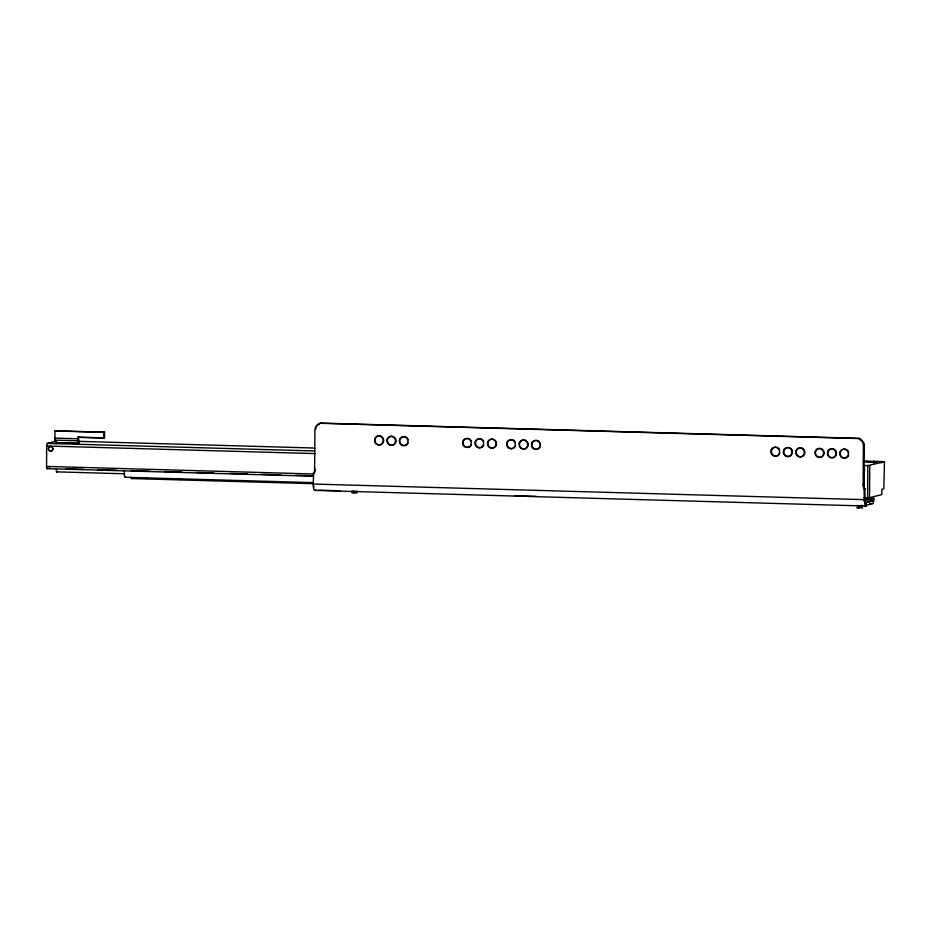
<?xml version="1.0" encoding="UTF-8"?>
<svg xmlns="http://www.w3.org/2000/svg" width="931" height="931" viewBox="0 0 931 931"><rect width="100%" height="100%" fill="white"/><g stroke="black" fill="none" stroke-linecap="round" stroke-linejoin="round"><path stroke-width="1.4" d="M313.002 476.207L47.202 468.665A2.432 0.663 -88.4 0 1 46.55 466.419L46.69 445.996A2.432 0.663 -88.4 0 1 47.376 443.4L56.419 441.085M56.407 443.435L55.709 443.622L55.127 440.142A3.293 0.896 -88.4 0 1 54.941 438.117L54.987 430.972L55.697 430.797L104.563 432.182L104.516 437.884L103.807 438.07L77.657 437.326L77.645 438.757A3.293 0.896 -88.4 0 0 77.843 440.782L78.413 444.262L79.123 443.365A3.293 0.896 -88.4 0 0 78.937 441.341L78.367 437.151L103.062 437.849M124.696 473.798L56.43 471.854L56.454 469.084M103.807 438.07L103.853 432.356L104.563 432.182M124.358 471.098L124.347 473.576A4.003 1.094 -88.4 0 0 125.417 477.3M866.249 506.033A6.866 1.874 -88.4 0 1 864.41 499.656L864.026 488.659A7.157 6.866 75.7 0 1 863.13 485.063L863.84 484.876A7.157 6.866 75.7 0 0 864.736 488.472L865.108 499.482A4.294 1.175 -88.4 0 0 866.261 503.462L866.249 506.033L314.992 490.404A6.866 1.874 -88.4 0 1 313.153 484.039L313.689 473.064A7.157 6.866 75.7 0 0 314.631 469.515L314.911 430.262A7.157 6.866 75.7 0 1 318.39 424.187L320.706 423.093L859.127 438.35L860.721 439.351A7.157 6.866 75.7 0 1 863.177 441.957A8.868 7.111 24 0 1 864.166 443.715A7.157 6.866 75.7 0 1 864.387 445.565L863.852 483.526M353.757 492.72L351.685 492.511L357.388 492.569L353.757 492.72L353.768 491.44L352.174 491.103M861.629 507.546L862.525 507.744L858.894 507.895L858.906 505.754L856.939 505.475M863.13 485.063L863.409 445.809A7.157 6.866 75.7 0 0 860.011 439.537L858.417 438.536L319.996 423.268M863.898 487.902L864.538 465.372M867.622 497.806L867.843 465.605L884.45 461.764L883.822 488.822L881.843 489.322L881.808 494.594L869.531 497.724L863.84 497.701M869.531 497.724L869.763 465.523M865.923 502.763L872.708 501.029L873.115 498.574L873.825 498.399L873.813 499.319A4.003 1.094 -88.4 0 1 872.684 503.601L864.55 505.684M873.429 462.882L873.429 461.45L874.29 461.241L884.45 461.764M874.279 462.66L874.29 461.241M881.494 462.777L881.494 461.345M316.47 426.794A8.868 7.111 24 0 1 316.598 426.468A7.157 6.866 75.7 0 1 319.1 424.001L320.706 423.093M77.657 437.326L78.367 437.151M47.202 468.665L49.855 467.99M56.43 471.854L57.489 471.586A2.432 0.663 -88.4 0 0 57.594 471.528M318.39 424.187L319.1 424.001M130.957 477.184A3.002 0.826 -88.4 0 0 131.667 478.546L133.622 478.045M314.631 469.515L315.341 469.34M313.689 473.064L314.399 472.878L313.223 473.867M314.992 490.404L316.249 490.078M858.417 438.536L859.127 438.35M860.011 439.537L860.721 439.351M863.409 445.809L864.387 445.565M864.026 488.659L864.736 488.472M864.48 489.485L865.19 489.299M858.696 507.488L856.834 507.651L858.894 507.895M353.768 491.44L357.05 491.149M858.906 505.754L862.56 505.568L861.64 505.405M54.987 430.972L103.853 432.356M54.941 438.117L77.645 438.757M55.127 440.142L77.843 440.782M78.041 441.329L314.794 448.044M55.674 442.458L78.379 443.109M864.061 465.488L867.843 465.605M55.709 442.9L78.425 443.552M47.376 443.4L314.631 450.976M46.69 445.996L315.213 453.606M46.55 466.419L313.619 473.984M65.752 468.77L83.196 469.259M97.72 469.678L116.619 470.213M131.143 470.62L150.031 471.156M164.566 471.575L181.999 472.064M196.534 472.483L213.979 472.971M229.957 473.425L247.39 473.914M261.925 474.333L280.813 474.868M295.348 475.276L312.781 475.776M873.825 498.399L868.984 498.457L873.115 498.574M125.243 477.289L312.979 482.619M135.076 478.092L148.169 478.464M167.068 479L181.615 479.407M200.514 479.942L213.595 480.315M232.494 480.85L245.586 481.222M265.94 481.793L280.475 482.211M297.932 482.7L312.467 483.119M131.667 478.546L313.41 483.701M864.399 499.26L873.103 499.505M313.153 484.039L864.41 499.656M863.991 500.785L872.708 501.029M869.787 503.52L872.684 503.601M319.065 490.16L340.176 490.765M514.738 495.746L536.244 496.351M863.386 461.811L877.072 462.055L863.84 461.345M863.956 461.078L873.429 461.45M53.032 448.416A2.293 2.199 75.7 0 1 51.182 450.976A2.293 2.199 75.7 0 1 48.68 449.01M48.901 447.625A2.293 2.199 75.7 0 1 52.648 447.427M56.221 440.689A3.293 0.896 -88.4 0 1 56.349 441.422M407.138 444.343A4.504 4.329 75.7 0 1 401.529 444.646A4.504 4.329 75.7 0 1 400.249 438.932A4.504 4.329 75.7 0 1 405.462 436.848M406.091 437.128A4.504 4.329 75.7 0 1 408.232 439.804M408.209 442.586A4.504 4.329 75.7 0 1 407.592 443.819M515.309 446.275A4.504 4.329 75.7 0 1 508.71 447.543A4.504 4.329 75.7 0 1 508.757 440.549A4.504 4.329 75.7 0 1 515.332 442.19M779.841 453.118A4.504 4.329 75.7 0 1 773.335 455.317A4.504 4.329 75.7 0 1 772.846 448.195A4.504 4.329 75.7 0 1 779.608 449.685M791.99 450.034A4.504 4.329 75.7 0 1 788.766 456.423A4.504 4.329 75.7 0 1 783.844 451.139A4.504 4.329 75.7 0 1 790.116 448.02M790.687 448.405A4.504 4.329 75.7 0 1 791.641 449.417M804.384 450.383A4.504 4.329 75.7 0 1 801.37 456.737A4.504 4.329 75.7 0 1 796.18 451.954A4.504 4.329 75.7 0 1 801.87 448.079M802.499 448.37A4.504 4.329 75.7 0 1 803.081 448.754M803.593 449.219A4.504 4.329 75.7 0 1 804.035 449.778M823.656 450.93A4.504 4.329 75.7 0 1 820.42 457.319A4.504 4.329 75.7 0 1 815.498 452.035A4.504 4.329 75.7 0 1 821.77 448.917M822.352 449.301A4.504 4.329 75.7 0 1 823.295 450.325M836.038 451.279A4.504 4.329 75.7 0 1 833.036 457.633A4.504 4.329 75.7 0 1 827.834 452.862A4.504 4.329 75.7 0 1 833.536 448.975M834.153 449.266A4.504 4.329 75.7 0 1 835.689 450.674M848.665 455.073A4.504 4.329 75.7 0 1 843.614 457.936A4.504 4.329 75.7 0 1 840.239 452.978A4.504 4.329 75.7 0 1 844.58 449.068M845.255 449.149A4.504 4.329 75.7 0 1 846.547 449.615M847.129 449.999A4.504 4.329 75.7 0 1 847.641 450.476M848.071 451.023A4.504 4.329 75.7 0 1 848.688 452.291M315.981 428.9A7.157 6.866 75.7 0 1 316.051 428.539M540.515 445.646A4.504 4.329 75.7 0 1 535.302 449.196A4.504 4.329 75.7 0 1 532.055 443.54A4.504 4.329 75.7 0 1 537.606 440.584M538.234 440.875A4.504 4.329 75.7 0 1 539.317 441.736M540.108 442.9A4.504 4.329 75.7 0 1 540.515 444.25M527.33 447.217A4.504 4.329 75.7 0 1 520.918 447.73A4.504 4.329 75.7 0 1 520.964 441.05A4.504 4.329 75.7 0 1 527.377 441.934M527.726 442.539A4.504 4.329 75.7 0 1 527.691 446.624M395.594 438.804A4.504 4.329 75.7 0 1 391.683 445.227A4.504 4.329 75.7 0 1 387.866 438.582A4.504 4.329 75.7 0 1 395.233 438.187M383.176 442.528A4.504 4.329 75.7 0 1 377.742 444.529A4.504 4.329 75.7 0 1 375.146 439.095A4.504 4.329 75.7 0 1 380.034 435.952M380.698 436.139A4.504 4.329 75.7 0 1 383.2 438.443M383.456 439.106A4.504 4.329 75.7 0 1 383.432 441.888M495.676 446.321A4.504 4.329 75.7 0 1 489.264 446.833A4.504 4.329 75.7 0 1 489.31 440.154A4.504 4.329 75.7 0 1 495.711 441.038M496.06 441.643A4.504 4.329 75.7 0 1 496.037 445.728M483.655 445.379A4.504 4.329 75.7 0 1 477.044 446.647A4.504 4.329 75.7 0 1 477.091 439.653A4.504 4.329 75.7 0 1 483.678 441.294M470.458 446.147A4.504 4.329 75.7 0 1 463.882 445.414A4.504 4.329 75.7 0 1 465.477 438.815A4.504 4.329 75.7 0 1 471.552 441.608M471.528 444.378A4.504 4.329 75.7 0 1 470.9 445.623M314.189 486.797A4.294 1.175 -88.4 0 1 314.073 486.319M315.178 470.818A7.157 6.866 75.7 0 1 314.725 472.226M48.412 447.939A2.293 2.199 75.7 0 0 50.786 451.081A2.293 2.199 75.7 0 0 52.183 447.427A2.293 2.199 75.7 0 0 48.412 447.939M399.585 439.479A4.504 4.329 75.7 0 0 404.275 445.658A4.504 4.329 75.7 0 0 407.022 438.466A4.504 4.329 75.7 0 0 399.585 439.479M506.953 442.516A4.504 4.329 75.7 0 0 511.631 448.707A4.504 4.329 75.7 0 0 514.378 441.515A4.504 4.329 75.7 0 0 506.953 442.516M771.217 450.01A4.504 4.329 75.7 0 0 775.907 456.19A4.504 4.329 75.7 0 0 778.642 448.998A4.504 4.329 75.7 0 0 771.217 450.01M783.611 450.36A4.504 4.329 75.7 0 0 788.289 456.551A4.504 4.329 75.7 0 0 791.036 449.347A4.504 4.329 75.7 0 0 783.611 450.36M795.993 450.709A4.504 4.329 75.7 0 0 800.683 456.9A4.504 4.329 75.7 0 0 803.418 449.708A4.504 4.329 75.7 0 0 795.993 450.709M815.265 451.256A4.504 4.329 75.7 0 0 819.955 457.447A4.504 4.329 75.7 0 0 822.69 450.255A4.504 4.329 75.7 0 0 815.265 451.256M827.659 451.605A4.504 4.329 75.7 0 0 832.337 457.796A4.504 4.329 75.7 0 0 835.084 450.604A4.504 4.329 75.7 0 0 827.659 451.605M840.041 451.966A4.504 4.329 75.7 0 0 844.72 458.145A4.504 4.329 75.7 0 0 847.466 450.953A4.504 4.329 75.7 0 0 840.041 451.966M531.729 443.226A4.504 4.329 75.7 0 0 536.407 449.405A4.504 4.329 75.7 0 0 539.154 442.213A4.504 4.329 75.7 0 0 531.729 443.226M519.335 442.865A4.504 4.329 75.7 0 0 524.025 449.056A4.504 4.329 75.7 0 0 526.76 441.864A4.504 4.329 75.7 0 0 519.335 442.865M387.203 439.129A4.504 4.329 75.7 0 0 391.881 445.309A4.504 4.329 75.7 0 0 394.628 438.117A4.504 4.329 75.7 0 0 387.203 439.129M374.821 438.769A4.504 4.329 75.7 0 0 379.499 444.96A4.504 4.329 75.7 0 0 382.245 437.768A4.504 4.329 75.7 0 0 374.821 438.769M487.681 441.969A4.504 4.329 75.7 0 0 492.359 448.16A4.504 4.329 75.7 0 0 495.106 440.968A4.504 4.329 75.7 0 0 487.681 441.969M475.287 441.62A4.504 4.329 75.7 0 0 479.977 447.811A4.504 4.329 75.7 0 0 482.724 440.619A4.504 4.329 75.7 0 0 475.287 441.62M462.905 441.271A4.504 4.329 75.7 0 0 467.583 447.462A4.504 4.329 75.7 0 0 470.33 440.258A4.504 4.329 75.7 0 0 462.905 441.271"/></g></svg>
